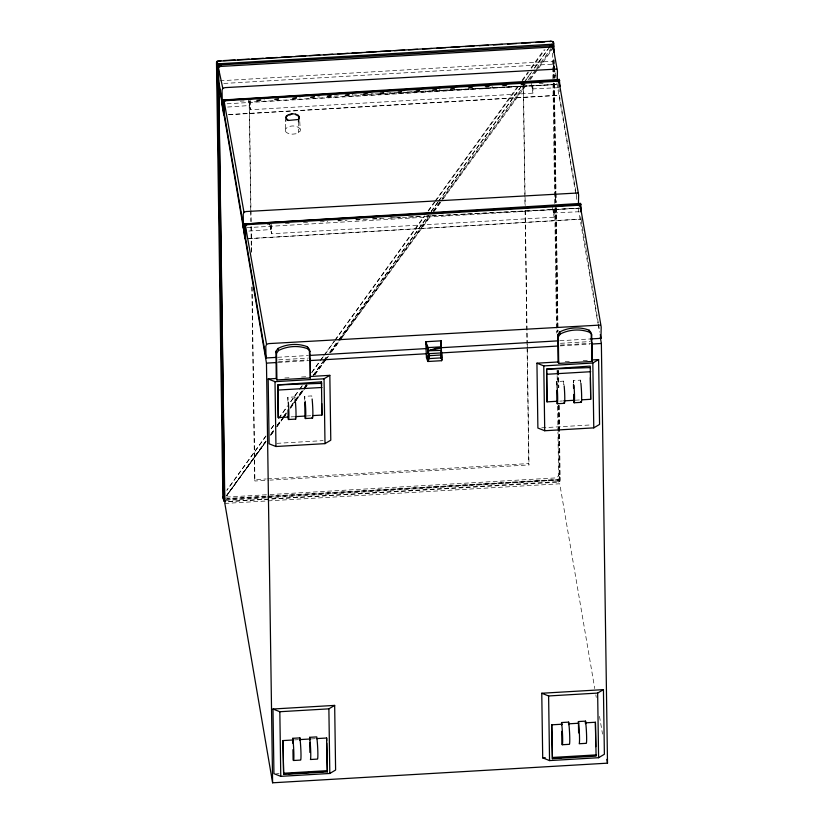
<?xml version="1.0" encoding="UTF-8"?>
<svg xmlns="http://www.w3.org/2000/svg" width="824" height="824" viewBox="0 0 824 824"><rect width="100%" height="100%" fill="white"/><g stroke="black" fill="none" stroke-linecap="round" stroke-linejoin="round"><path stroke-width="0.62" stroke-dasharray="4.12 3.09" d="M598.337 323.121L580.642 216.691M250.166 101.97L249.775 105.503L226.847 107.099M271.364 225.982L270.972 229.525L248.045 231.122M532.809 85.387L532.417 88.92L531.789 86.355M554.016 209.409L553.625 212.942L552.986 210.367M299.771 121.643L300.286 131.016L296.074 133.756L292.644 134.157A7.674 4.079 -0.8 0 1 285.31 130.995L285.609 122.415M285.31 130.995L285.392 129.131C288.863 124.898 296.99 124.857 300.369 129.162M559.094 405.552L560.186 480.021L559.784 481.484L558.209 482.174L226.909 501.6M558.95 405.387L559.784 481.484L225.632 501.682M265.905 436.03L226.837 490.29L265.946 436.112M271.168 428.727L274.176 424.556M278.677 418.293L287.7 405.769M290.707 401.597L298.968 390.123M299.72 389.082L302.727 384.901M311.74 372.386L319.248 361.952M320 360.902L323.008 356.73M323.76 355.69L334.276 341.084M335.028 340.034L424.442 215.867M428.202 210.645L434.207 202.302M434.959 201.252L518.358 85.439M522.117 80.216L528.133 71.873M531.13 67.692L543.912 49.955M265.874 441.118L226.785 495.42L265.853 441.17M271.137 433.805L274.145 429.634L271.117 433.857M277.152 425.452L281.664 419.189M286.175 412.917L282.416 418.139L286.144 412.989M290.687 406.654L302.707 389.948L290.645 406.737M306.466 384.726L303.459 388.897L306.425 384.818M313.233 375.322L323.008 361.746M323.76 360.706L326.767 356.524M329.775 352.342L338.036 340.858M338.788 339.818L428.243 215.538M431.251 211.366L438.018 201.962M438.77 200.922L522.962 83.955M523.714 82.905L531.233 72.46M534.24 68.289L548.526 48.441M277.122 425.514L281.633 419.251M313.192 375.425L322.957 361.86M323.708 360.819L326.716 356.648M329.724 352.476L337.984 340.992M338.736 339.952L428.15 215.775M431.148 211.603L437.915 202.22M438.667 201.169L522.818 84.305M525.825 80.134L531.83 71.781M534.838 67.609L548.362 48.832M271.22 428.82L274.227 424.648M278.739 418.407L287.01 406.943M290.769 401.731L299.04 390.267M299.792 389.227L302.799 385.055M311.832 372.551L320.103 361.087M320.855 360.047L334.389 341.291M335.141 340.25L424.648 216.259M428.408 211.047L435.175 201.664M435.927 200.623L518.667 86.005M522.426 80.793L528.442 72.46M531.449 68.289L544.983 49.533M265.513 442.406L226.806 495.44L266.09 441.262M270.622 435.01L273.65 430.839M277.431 425.637L283.477 417.294M284.228 416.254L286.494 413.133M290.275 407.921L294.807 401.669M295.558 400.629L304.633 388.135M305.385 387.084L306.899 385.004M314.449 374.59L325.789 358.965M330.321 352.713L340.147 339.169M340.899 338.128L430.066 215.198M433.094 211.037L441.407 199.573M442.158 198.532L525.279 83.945M528.308 79.773L535.857 69.36M536.62 68.31L550.978 48.523M226.806 495.43L265.41 442.385M270.715 435.103L273.743 430.942M276.761 426.781L282.066 419.498M282.817 418.458L286.608 413.257M290.388 408.055L293.416 403.894M294.178 402.854L303.263 390.38M304.015 389.34L307.043 385.179M314.613 374.776L324.46 361.252M325.212 360.212L328.24 356.05M331.269 351.889L339.601 340.446M340.353 339.406L430.447 215.631M433.476 211.469L440.284 202.107M441.046 201.066L525.836 84.563M529.616 79.361L535.672 71.039M536.424 69.999L551.565 49.193M270.828 435.123L273.856 430.962M276.895 426.811L283.724 417.449M284.486 416.408L286 414.328M290.553 408.086L295.105 401.854M295.868 400.814L304.973 388.331M305.735 387.29L307.249 385.21M314.84 374.817L326.222 359.213M326.984 358.172L328.498 356.102M331.536 351.941L341.404 338.417M342.156 337.377L430.952 215.723M433.991 211.562L442.334 200.119M443.096 199.078L526.567 84.697M530.368 79.495L537.959 69.103M538.711 68.062L553.131 48.307M557.879 481.535L559.249 479.733L558.188 405.253M270.014 494.554L555.345 477.941L557.179 477.457L558.579 475.664L557.961 432.013M267.543 496.47L557.745 479.444L559.321 478.754L557.179 477.457M225.179 500.426L266.296 497.871M267.573 497.799L560.186 480.021M226.209 499.612L559.249 479.733L227.094 498.407M219.926 80.793L553.543 61.223L556.118 76.292M223.85 83.451L553.615 64.107L554.047 66.631M240.258 101.167L244.11 100.94M256.944 100.188L262.073 99.889M274.907 99.138L278.749 98.911M292.87 98.077L296.712 97.85M310.833 97.026L314.675 96.799M327.509 96.047L331.361 95.821M345.472 94.997L349.325 94.77M363.436 93.936L367.288 93.72M380.122 92.957L383.963 92.741M398.085 91.907L401.937 91.68M416.048 90.856L419.9 90.63M432.724 89.878L437.863 89.579M450.687 88.827L454.539 88.601M468.65 87.766L472.502 87.54M485.336 86.788L490.465 86.489M502.012 85.809L507.151 85.511M521.262 84.687L525.115 84.46M539.226 83.626L543.078 83.399M256.831 100.322L264.514 99.869M274.763 99.271L281.169 98.901M292.695 98.221L299.102 97.84M310.627 97.17L317.024 96.789M327.272 96.192L333.679 95.821M345.204 95.141L351.611 94.76M363.137 94.09L369.543 93.709M379.782 93.112L386.188 92.731M397.714 92.061L404.121 91.68M415.646 91.011L422.053 90.63M432.301 90.032L439.985 89.579M450.223 88.982L456.63 88.601M468.156 87.931L474.562 87.55M484.811 86.953L492.495 86.499M502.743 85.902L509.139 85.521M520.665 84.851L523.23 84.697L523.467 86.056L525.207 205.506M250.743 209.945L249.147 100.775L249.384 102.135L523.467 86.056M227.043 103.793L556.808 84.45L397.58 92.494M248.621 100.034L250.311 109.746L532.953 93.163L532.829 84.285M228.33 114.608L559.383 95.193L575.78 191.117M228.907 114.701L558.672 95.357M246.953 227.671L579.282 208.173L426.482 216.012M269.819 224.056L271.508 233.758L554.161 217.186L554.027 208.297M248.817 238.579L581.147 219.081L580.735 216.661M246.963 238.775L580.58 219.205M277.595 357.297L308.392 355.494M559.877 340.745L590.674 338.932M278.677 359.841L308.228 358.11M560.475 343.309L590.025 341.579M278.522 361.643L307.713 359.933M560.32 345.112L590.767 343.33M278.018 362.447L308.815 360.644M560.31 345.884L589.819 344.154M284.867 377.979L291.459 377.66M301.574 377.001L308.001 376.619M565.202 361.53L571.98 361.2M583.196 360.479L589.747 360.16M287.854 401.103L287.803 397.322L294.91 396.9A12.906 0.906 86.6 0 1 295.342 400.866M304.726 400.114L304.674 396.334L311.781 395.911A12.906 0.906 86.6 0 1 312.049 398.157M556.633 385.333L556.571 381.553L563.688 381.141A12.906 0.906 86.6 0 1 564.11 385.096M573.483 383.088L573.442 380.564L580.559 380.142A12.906 0.906 86.6 0 1 580.817 382.398M291.088 416.872L293.653 416.728M306.507 415.976L311.647 415.667M559.856 401.113L562.431 400.958M575.276 400.207L580.415 399.908M276.823 443.353L323.08 440.634M541.749 427.811L591.848 424.875M251.866 286.999L254.688 479.65L266.214 478.971M267.491 478.899L528.771 463.572L528.998 464.932L270.293 480.114M254.688 479.65L254.915 481.01L269.005 480.186M226.312 497.099L268.727 494.637M225.158 498.953L266.255 496.542M224.849 503.423L559.743 483.781L594.753 688.565M294.529 739.901L298.381 739.674M311.225 738.922L315.077 738.695M276.503 773.489L279.079 773.345M267.46 224.643L270.025 224.509M285.423 223.695L289.276 223.489M303.387 222.748L308.526 222.47M320.072 221.862L327.767 221.46M338.036 220.914L347.017 220.441M355.999 219.967L367.556 219.359M372.685 219.081L386.796 218.339M388.083 218.278L579.282 208.173M256.522 100.106L260.374 99.9M274.495 99.168L279.624 98.901M292.458 98.231L300.152 97.829M310.421 97.294L319.403 96.83M327.107 96.429L338.654 95.821M345.071 95.491L359.182 94.75M360.469 94.688L556.808 84.45M337.881 220.564L340.446 220.43M355.855 219.637L360.994 219.38M372.551 218.782L380.255 218.391M390.524 217.855L400.794 217.33M408.498 216.939L421.342 216.279M326.953 96.068L332.093 95.811M344.926 95.162L352.631 94.77M364.187 94.183L373.179 93.73M379.596 93.411L396.293 92.566M532.417 88.92L557.93 87.705M553.625 212.942L579.128 211.727M558.579 475.664L560.001 477.364M249.775 105.503L248.797 101.002M270.972 229.525L269.994 225.014M558.095 84.378L558.713 88.014M558.919 89.229L559.331 91.649M575.997 192.373L576.851 197.42M598.564 324.388L599.429 329.466M554.264 67.898L555.984 78.012M556.849 83.059L576.728 199.367M578.242 208.215L597.905 323.255M598.121 324.512L599.419 332.103M531.284 83.399L532.953 93.163M552.482 207.411L554.161 217.186M595.834 694.889L596.267 697.423M599.501 716.386L602.529 734.081M557.745 479.444L558.209 482.174M298.453 121.89L298.741 132.633M580.559 380.142L580.59 382.666M563.688 381.141L563.74 384.921M554.047 60.193L554.14 66.62M554.161 67.898L554.315 78.177M554.387 83.306L555.984 192.435M555.994 193.722L556.128 202.704M556.21 207.844L558.003 331.094M558.59 370.893L558.837 387.579M553.893 59.616L554.171 78.898M554.253 84.038L555.829 192.013M555.85 193.29L555.973 202.292M556.056 207.432L557.879 332.113M558.435 370.676L558.682 387.393M553.615 64.107L553.646 66.672M553.666 67.959L553.821 78.259M553.893 83.409L555.644 203.137M555.716 208.287L557.529 331.876M558.085 370.491L558.332 387.228M558.6 405.253L559.743 483.781M553.295 59.864L553.553 77.837M553.625 82.977L555.211 194.68M555.221 195.968L555.314 202.385M555.386 207.524L557.158 332.072M557.704 370.594L557.899 384.715M552.564 53.2L552.925 78.888M552.997 84.027L554.707 203.446M554.779 208.575L556.55 333.133M557.076 370.378L557.137 374.23M557.158 375.507L557.302 385.787M557.591 406.325L557.941 430.725M525.29 210.635L527.216 342.928M527.236 344.205L527.298 348.058M527.308 349.345L528.998 464.932M523.23 84.697L525.001 205.423M525.073 210.563L528.771 463.572M294.91 396.9L294.961 400.68M271.384 224.396L271.508 233.758M250.177 100.374L250.311 109.746M249.384 102.135L251.124 221.584M251.207 226.713L251.578 252.402M252.082 287.082L254.915 481.01M250.764 211.222L250.908 221.502M250.99 226.641L251.268 245.902M251.289 247.19L251.361 252.329M287.803 397.322A12.906 0.906 86.6 0 1 288.07 399.568M304.674 396.334A12.906 0.906 86.6 0 1 304.942 398.579M556.571 381.553A12.906 0.906 86.6 0 1 557.003 385.519M573.442 380.564A12.906 0.906 86.6 0 1 573.71 382.82"/><path stroke-width="1.24" d="M223.438 99.962L223.026 107.367L221.883 101.908L221.913 104.102L223.778 115L223.438 99.962L559.352 79.413L559.836 86.633M581.054 211.778L580.549 203.425L244.635 223.974L244.223 231.389L243.08 225.93L245.624 225.755M427.975 356.751L428.295 361.242C430.695 354.732 426.925 348.099 425.751 341.733L426.451 357.801L427.862 361.509L441.643 360.685L441.17 340.827L425.751 341.733L428.15 347.604L428.058 353.177M218.37 67.578L218.648 80.865L222.295 102.217L222.047 90.383L222.799 88.302L218.37 67.578L220.451 66.456L551.318 47.05L553.337 48.153L553.738 52.252M224.221 101.764L224.488 114.835L243.471 225.9L243.224 214.281L243.976 212.201L224.221 101.764L226.291 100.641L557.158 81.236L559.177 82.338L559.589 86.386M580.755 211.665L580.374 206.35L578.355 205.258L247.488 224.664L245.418 225.776L245.686 238.857L266.049 357.977L276.308 357.379M557.251 80.01L557.446 71.039L553.337 48.153M578.427 203.744L578.633 194.938L559.177 82.338M590.674 338.932L600.943 338.334L601.201 327.015L580.374 206.35M559.548 86.273L559.352 79.413M285.65 121.19L286.494 115.916C290.069 113.218 296.413 112.837 299.369 116.627L298.381 119.501L288.019 120.479L285.774 117.513L286.494 115.916L287.298 116.225M288.513 417.026L278.244 417.634L277.843 384.911L321.473 381.842L321.927 415.069L312.924 415.595M557.292 401.257L547.012 401.865L546.621 369.142L590.241 366.083L590.695 399.3L581.703 399.825M441.643 360.685L441.17 340.827L440.572 346.873L441.293 347.975L428.109 350.797L428.295 361.242M553.934 52.499L553.398 44.321L551.524 44.269L219.555 63.736L218.412 67.125L224.53 498.551L223.644 499.766L224.035 501.177L225.632 501.682M580.611 211.469L580.549 203.425M310.308 377.969L309.917 351.446L309.391 349.355L307.373 346.75C298.072 343.093 286.773 343.886 277.925 348.48L275.988 351.312L276.236 378.556L276.905 379.926L310.308 377.969L310.246 359.789L309.515 358.028L309.412 350.591M592.096 361.437L591.704 334.915L591.179 332.824L589.16 330.218C579.859 326.562 568.56 327.355 559.712 331.948L557.776 334.791L558.023 362.024L558.693 363.405L592.096 361.437L592.044 343.258L591.302 341.507L591.22 335.306M316.364 738.623L326.644 738.016L327.324 771.892L283.641 774.457L282.962 740.58L293.241 739.983M585.133 722.854L595.412 722.257L596.092 756.133L552.41 758.698L551.73 724.821L562.009 724.214M441.376 350.365L441.849 359.944L441.077 357.884L441.376 350.365L428.109 350.797L440.572 346.873L428.15 347.604L427.522 348.284L427.841 352.96M220.925 60.749L217.175 61.285L216.496 62.675L222.851 497.14L224.035 501.177L225.179 500.426L223.644 499.766L217.175 61.285L551.009 41.2L552.925 41.591L553.646 42.899L553.131 48.307M440.902 352.96L441.654 354.959L441.077 357.884L429.077 358.594L428.233 355.752L428.913 353.661L557.735 346.039M245.418 225.776L266.554 344.278L265.802 346.358L266.049 357.977M221.615 64.839L218.412 67.125L217.299 65.817L219.39 65.487L217.639 64.014L219.555 63.736L221.615 64.839L550.617 45.701L552.482 46.443L553.398 44.321L552.925 41.591M441.118 358.471L441.86 356.895M551.524 44.269L549.114 47.782M276.905 379.926L276.514 353.403L278.45 350.561C287.298 345.977 298.597 345.174 307.898 348.84L309.917 351.446M558.693 363.405L558.301 336.872L560.248 334.029C569.096 329.446 580.384 328.642 589.685 332.309L591.704 334.915M552.327 48.153L553.841 46.072L552.482 46.443M217.299 65.817L219.555 63.736M268.171 378.958L275.01 381.667L324.048 378.783L329.837 375.342L330.784 440.181L324.996 443.631L275.958 446.505L269.118 443.806L268.171 378.958L275.875 378.504M536.939 363.188L543.778 365.897L592.827 363.024L598.615 359.573L599.563 424.422L593.774 427.862L544.726 430.746L537.887 428.037L536.939 363.188L558.785 361.911M272.991 709.011L279.83 711.72L328.879 708.846L334.668 705.396L335.605 770.028L329.816 773.468L280.778 776.352L273.939 773.643L272.991 709.011L334.668 705.396M541.77 693.252L548.609 695.961L597.647 693.077L603.436 689.636L604.383 754.259L598.595 757.709L549.546 760.583L542.707 757.874L541.77 693.252L603.436 689.636M292.036 113.856L289.976 115L288.4 114.66M549.917 41.612L551.009 41.2M222.799 88.302L225.086 87.622L556.694 69.082M243.976 212.201L246.263 211.521L577.881 192.981M266.554 344.278L268.84 343.598L600.449 325.058M223.489 60.595L235.056 59.925M237.631 59.771L249.198 59.101M251.763 58.947L263.33 58.277M265.905 58.133L277.472 57.453M281.324 57.237L291.603 56.629M295.456 56.413L305.745 55.816M309.597 55.589L319.877 54.992M323.729 54.765L332.731 54.24M337.871 53.941L348.15 53.344M352.002 53.117L362.282 52.52M366.144 52.303L376.424 51.696M380.276 51.479L390.555 50.882M394.418 50.655L404.697 50.058M408.549 49.831L417.552 49.306M422.691 49.007L431.683 48.482M436.823 48.183L445.825 47.668M450.965 47.359L459.957 46.844M465.097 46.546L474.099 46.02M479.238 45.722L488.23 45.196M493.37 44.898L502.372 44.372M507.512 44.074L516.504 43.548M521.644 43.25L530.646 42.735M535.785 42.426L544.777 41.911M223.489 100.188L559.764 80.464M244.635 223.974L580.961 204.476M309.669 355.422L426.441 348.573M441.839 347.666L558.6 340.817M600.284 337.16L601.365 343.474L607.504 763.158L272.61 782.8L224.849 503.423L218.72 83.749L266.471 363.127L276.74 362.519M310.092 360.562L426.863 353.712M592.384 344.01L601.365 343.474M428.233 355.752L441.654 354.959M310.566 376.465L329.837 375.342M592.188 359.954L598.615 359.573M278.244 390.04L321.927 387.476M547.023 374.271L590.705 371.717M294.941 416.656L305.22 416.048M563.719 400.886L573.988 400.279M288.565 419.509L295.672 419.097M305.436 418.52L312.543 418.108M557.343 403.75L564.45 403.327M574.215 402.761L581.322 402.339M292.788 738.304L299.895 737.892A12.906 0.906 86.6 0 1 300.925 751.426A12.906 0.906 86.6 0 1 300.657 760.078L293.55 760.5A12.906 0.906 86.6 0 0 293.808 751.838A12.906 0.906 86.6 0 0 292.788 738.304L292.86 743.351M309.659 737.315L316.766 736.903A12.906 0.906 86.6 0 1 317.796 750.437A12.906 0.906 86.6 0 1 317.528 759.089L310.421 759.512A12.906 0.906 86.6 0 0 310.689 750.849A12.906 0.906 86.6 0 0 309.659 737.315L309.7 739.839M561.597 725.058L561.556 722.545L568.663 722.123A12.906 0.906 86.6 0 1 569.693 735.657A12.906 0.906 86.6 0 1 569.436 744.319L562.318 744.731M578.427 721.546L585.545 721.134A12.906 0.906 86.6 0 1 586.564 734.668A12.906 0.906 86.6 0 1 586.307 743.33L579.2 743.742A12.906 0.906 86.6 0 0 579.457 735.08A12.906 0.906 86.6 0 0 578.427 721.546L578.602 732.896M299.658 739.602L309.937 739.004M568.436 723.832L578.716 723.235M542.707 757.874L545.282 757.73M283.847 773.221L327.53 770.656M552.626 757.452L596.308 754.887M288.616 773.695L295.043 773.314M302.748 772.861L309.175 772.49M316.89 772.036L323.307 771.655M556.107 757.998L561.247 757.699M570.239 757.174L575.379 756.875M584.37 756.339L589.51 756.041M245.645 225.797L243.08 225.93L244.965 238.805L244.687 224.2M590.417 367.576L546.621 369.142L547.012 401.865M321.648 383.345L277.843 384.911L278.244 417.634M216.496 62.675L217.68 63.015M288.307 120.366L286.546 119.202M295.734 114.186L296.218 115.164M552.41 758.698L551.73 724.821M327.324 771.892L326.726 743.166M283.641 774.457L282.962 740.58M222.851 497.14L223.644 499.766M589.16 330.218L589.685 332.309M559.712 331.948L560.248 334.029M557.776 334.791L558.301 336.872M307.373 346.75L307.898 348.84M277.925 348.48L278.45 350.561M275.988 351.312L276.514 353.403M600.294 334.534L600.943 338.334M606.855 759.368L607.504 763.158M298.061 115.164L298.175 116.225L299.369 116.627L298.453 121.89M595.412 722.257L595.793 746.668M326.644 738.016L326.685 740.591M592.827 363.024L593.774 427.862M597.647 693.077L598.595 757.709M590.396 377.577L590.695 399.3M585.545 721.134L585.576 723.657M573.504 384.344L573.556 388.125M573.648 394.428L573.761 401.999A12.906 0.906 86.6 0 0 574.544 399.063A12.906 0.906 86.6 0 0 573.957 385.436M568.663 722.123L568.704 724.646M553.646 42.899L553.779 51.902M556.705 390.38L556.89 402.988A12.906 0.906 86.6 0 0 557.673 400.042A12.906 0.906 86.6 0 0 557.086 386.415M561.69 731.362L561.875 743.969A12.906 0.906 86.6 0 0 562.648 738.726A12.906 0.906 86.6 0 0 561.556 722.545M543.778 365.897L544.726 430.746M548.609 695.961L549.546 760.583M428.15 347.604L428.202 351.312M324.048 378.783L324.996 443.631M328.879 708.846L329.816 773.468M321.473 381.842L321.525 385.683M321.762 403.564L321.927 415.069M304.767 402.637L304.983 417.758A12.906 0.906 86.6 0 0 305.776 414.822A12.906 0.906 86.6 0 0 305.189 401.195M309.731 742.362L309.876 752.446M299.895 737.892L299.936 740.416M287.988 409.93L288.112 418.747A12.906 0.906 86.6 0 0 288.894 415.811A12.906 0.906 86.6 0 0 288.307 402.184M292.953 749.655L293.097 759.738A12.906 0.906 86.6 0 0 293.344 760.449M275.01 381.667L275.958 446.505M279.83 711.72L280.778 776.352M266.471 363.127L272.61 782.8M217.979 83.564L218.03 87.416M218.762 138.772L218.854 145.199M219.586 196.555L219.637 200.407M295.425 401.772A12.906 0.906 86.6 0 1 295.466 419.045M312.131 398.991A12.906 0.906 86.6 0 1 312.883 413.679A12.906 0.906 86.6 0 1 312.1 417.346M564.193 386.003A12.906 0.906 86.6 0 1 564.78 399.63A12.906 0.906 86.6 0 1 563.997 402.565M580.91 383.232A12.906 0.906 86.6 0 1 581.662 397.92A12.906 0.906 86.6 0 1 580.869 401.576"/></g></svg>
